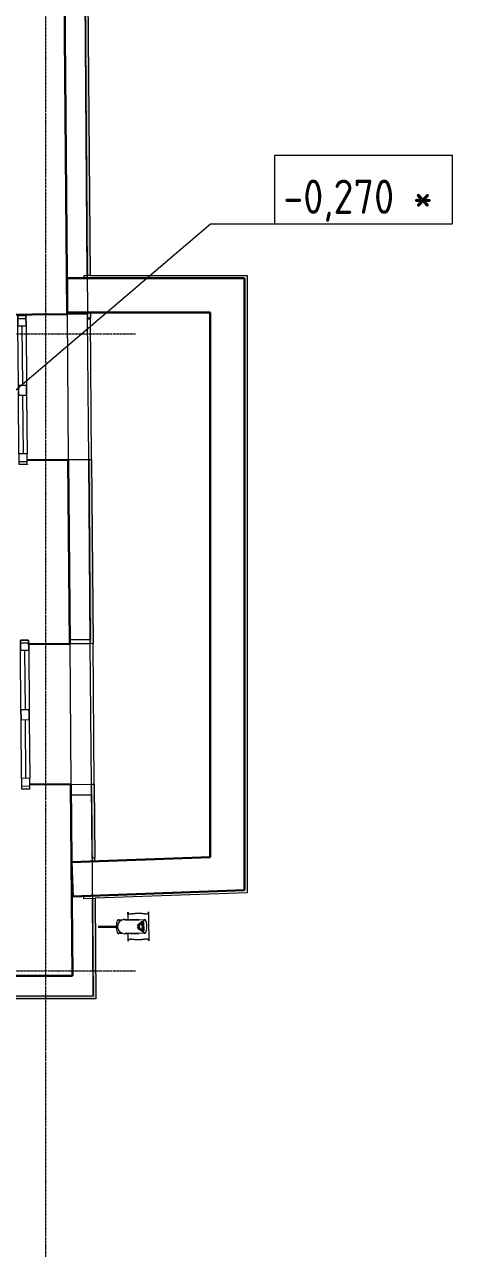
# Model space of a CAD drawing. Header units: millimetres. Extents: x -10295 to 67740, y -1344 to 46499.
# Drawn here: x 55194 to 58320, y 6268 to 15203 of the extents above; entities that cross this region are included whole.
import ezdxf

# ---------------------------------------------------------------- set-up
doc = ezdxf.new("R2010")
doc.units = ezdxf.units.MM
doc.linetypes.add('ADSK_Линия сетки', pattern=[25, 20, -2.5, 0, -2.5])
for name, color, linetype, lineweight in [('_ Окна', 7, 'Continuous', 9), ('Аннотация', 7, 'Continuous', 18), ('Обобщенные модели', 7, 'Continuous', 18), ('Окна', 7, 'Continuous', 9), ('Оси', 7, 'Continuous', 9), ('Отметки', 7, 'Continuous', 9), ('Стены внутренние', 7, 'Continuous', 18), ('Стены наружные', 7, 'Continuous', 18), ('Стены несущие', 7, 'Continuous', 30), ('Стены отделка', 7, 'Continuous', 30), ('Стены штриховка', 7, 'Continuous', 9)]:
    doc.layers.add(name, color=color, linetype=linetype, lineweight=lineweight)
doc.styles.add('GOST Common_2', font='GOST_Common.ttf', dxfattribs={"width": 0.9, "height": 250})

# ---------------------------------------------------------------- blocks, each defined once
blk = doc.blocks.new('Водосток - Тип 1 _карниз больше 490мм_-5167118-План потолков в подвале')
at = {"layer": 'Обобщенные модели'}
for p, q in [((18.8, 335), (24.9, 335)), ((75, 197.4), (75, 306.2)), ((75, 263.6), (75, 306.2)), ((75, 263.6), (75, 306.2)), ((175, 306.2), (175, 202.3)), ((175, 306.2), (175, 263.6)), ((175, 306.2), (175, 263.6)), ((225.1, 335), (231.2, 335)), ((24.9, 185), (18.8, 185)), ((231.2, 185), (225.1, 185)), ((75, 173), (75, 177.5)), ((75, 173.1), (75, 177.5)), ((75, 113.8), (75, 147)), ((75, 113.8), (75, 147)), ((120, -30), (120, 109.1)), ((130, 109.1), (130, -30)), ((175, 177.5), (175, 173)), ((175, 147), (175, 113.8)), ((175, 147), (175, 113.8)), ((120, -30), (130, -30))]:
    blk.add_line(p, q, dxfattribs=at)
at = {"layer": 'Обобщенные модели', "lineweight": 40}
blk.add_line((94.1, 294), (155.9, 294), dxfattribs=at)
at = {"layer": 'Обобщенные модели', "lineweight": 40, "flags": 128}
for points in [[(125, 259.4), (119.5, 260.4), (114, 263.3), (108.6, 268.3), (103.5, 275.1), (98.6, 283.7), (94.1, 294)], [(155.9, 294), (151.4, 283.7), (146.5, 275.1), (141.4, 268.3), (136, 263.3), (130.5, 260.4), (125, 259.4)]]:
    blk.add_lwpolyline(points, dxfattribs=at)
at = {"layer": 'Обобщенные модели', "flags": 128}
for points in [[(75, 160), (75, 160.1), (75, 160.5), (75, 161.1), (75, 161.9), (75, 163), (75, 164.3), (75, 165.8), (75, 167.6), (75, 169.6), (75, 171.8), (75, 174.3), (75, 177), (75, 179.8), (75, 182.9), (75, 186.2), (75, 189.7), (75, 193.4), (75, 197.2), (75, 201.3), (75, 205.5), (75, 209.9), (75, 214.4), (75, 219.1), (75, 224), (75, 229), (75, 234.1), (75, 239.3), (75, 244.6), (75, 250.1), (75, 255.6), (75, 261.3), (75, 263.6)], [(75, 263.6), (75, 258), (75, 252.4), (75, 246.9), (75, 241.5), (75, 236.2), (75, 231.1), (75, 226), (75, 221.1), (75, 216.4), (75, 211.8), (75, 207.3), (75, 203), (75, 198.9), (75, 197.4)], [(75, 197.4), (75, 198.9), (75, 203.6), (75, 208.2), (75, 212.7), (75, 217), (75, 221.1), (75, 225.1), (75, 228.8), (75, 232.4), (75, 235.7), (75, 238.9), (75, 241.9), (75, 244.6), (75, 247.2), (75, 249.5), (75, 251.6), (75, 253.4), (75, 255.1), (75, 256.5), (75, 257.7), (75, 258.6), (75, 259.3), (75, 259.8), (75, 260)], [(175, 263.6), (175, 258), (175, 252.4), (175, 246.9), (175, 241.5), (175, 236.2), (175, 231.1), (175, 226), (175, 221.1), (175, 216.4), (175, 211.8), (175, 207.3), (175, 203), (175, 198.9), (175, 194.9), (175, 191.2), (175, 187.6), (175, 184.3), (175, 181.1), (175, 178.1), (175, 175.4), (175, 172.8), (175, 170.5), (175, 168.4), (175, 166.6), (175, 164.9), (175, 163.5), (175, 162.3), (175, 161.4), (175, 160.7), (175, 160.2), (175, 160), (175, 160)], [(175, 202.3), (175, 205.5), (175, 209.9), (175, 214.4), (175, 219.1), (175, 224), (175, 229), (175, 234.1), (175, 239.3), (175, 244.6), (175, 250.1), (175, 255.6), (175, 261.3), (175, 263.6)], [(175, 259.9), (175, 259.5), (175, 258.9), (175, 258.1), (175, 257), (175, 255.7), (175, 254.2), (175, 252.4), (175, 250.4), (175, 248.2), (175, 245.7), (175, 243), (175, 240.2), (175, 237.1), (175, 233.8), (175, 230.3), (175, 226.6), (175, 222.8), (175, 218.7), (175, 214.5), (175, 210.1), (175, 205.6), (175, 202.3)], [(175, 173), (175, 174.3), (175, 177), (175, 179.8), (175, 182.9)], [(75, 177.5), (75, 175.4), (75, 173)], [(175, 177.5), (175, 175.4), (175, 173)]]:
    blk.add_lwpolyline(points, dxfattribs=at)
at = {"layer": 'Обобщенные модели'}
for start, end in [(165.08551, 270), (270, 15.16238)]:
    blk.add_arc((125, 160), 52, start, end, dxfattribs=at)
for centre, major_axis, start_param, end_param in [((125, 306.2), (50, 0), 1.570796, 4.045591), ((125, 306.2), (50, 0), 2.879793, 2.959966), ((125, 306.2), (50, 0), 2.879793, 2.959966), ((125, 306.2), (50, 0), 2.617994, 2.702726), ((125, 306.2), (50, 0), 2.617994, 2.702726), ((125, 306.2), (50, 0), 2.356194, 2.444006), ((125, 306.2), (50, 0), 2.356194, 2.444006), ((125, 306.2), (50, 0), 2.094395, 2.182041), ((125, 306.2), (50, 0), 2.094395, 2.182041), ((125, 306.2), (-50, 0), 2.237595, 4.712389), ((125, 306.2), (50, 0), 0.959552, 1.047198), ((125, 306.2), (50, 0), 0.959552, 1.047198), ((125, 306.2), (50, 0), 0.697587, 0.785398), ((125, 306.2), (50, 0), 0.697587, 0.785398), ((125, 306.2), (50, 0), 0.438867, 0.523599), ((125, 306.2), (50, 0), 0.438867, 0.523599), ((125, 113.8), (50, 0), 2.395226, 4.614684), ((125, 113.8), (50, 0), 2.395226, 4.614684), ((125, 113.8), (50, 0), 4.815464, 7.029552), ((125, 113.8), (50, 0), 4.815464, 7.029552)]:
    blk.add_ellipse(centre, major_axis=major_axis, ratio=0.309017, start_param=start_param, end_param=end_param, dxfattribs=at)
for points, knots in [([(18.8, 185), (21.1, 185), (25.1, 185.7), (28.9, 188.6), (30.8, 192.1), (31.6, 194.9), (32, 197.4), (32.1, 199.4), (32.2, 201.5), (32.2, 203.8), (32.1, 206.2), (31.9, 208.7), (31.6, 211.4), (31.3, 214.1), (31, 217), (30.6, 219.9), (30.2, 222.9), (29.8, 226), (29.4, 229.2), (29, 232.4), (28.7, 235.7), (28.3, 240.2), (27.8, 245.9), (27.4, 255.3), (27.4, 264.8), (27.8, 274.1), (28.3, 279.8), (28.7, 284.3), (29, 287.6), (29.4, 290.8), (29.8, 294), (30.2, 297.1), (30.6, 300.1), (31, 303.1), (31.3, 305.9), (31.6, 308.6), (31.9, 311.3), (32.1, 313.8), (32.2, 316.2), (32.2, 318.5), (32.1, 320.6), (32, 322.7), (31.6, 325.1), (30.8, 327.9), (28.9, 331.5), (25.1, 334.3), (21.1, 335), (18.8, 335)], [-1, -1, -1, -1, -0.941176, -0.882353, -0.852941, -0.823529, -0.808824, -0.794118, -0.779412, -0.764706, -0.75, -0.735294, -0.720588, -0.705882, -0.691176, -0.676471, -0.661765, -0.647059, -0.632353, -0.617647, -0.602941, -0.588235, -0.558824, -0.529412, -0.470588, -0.441176, -0.411765, -0.397059, -0.382353, -0.367647, -0.352941, -0.338235, -0.323529, -0.308824, -0.294118, -0.279412, -0.264706, -0.25, -0.235294, -0.220588, -0.205882, -0.191176, -0.176471, -0.147059, -0.117647, -0.058824, 0, 0, 0, 0]), ([(18.8, 335), (22.1, 335), (28.9, 335), (39.4, 335), (48.4, 335), (56, 335), (60.8, 335), (64.9, 335), (67.9, 335), (71, 335), (74.3, 335), (77.6, 335), (81, 335), (83.9, 335), (86.4, 335), (88.2, 335), (90.2, 335), (92.8, 335), (96.1, 335), (99.6, 335), (102.5, 335), (104.8, 335), (107.1, 335), (110.3, 335), (116, 335), (121.3, 335), (125, 335)], [-1, -1, -1, -1, -0.875, -0.75, -0.625, -0.5625, -0.5, -0.46875, -0.4375, -0.40625, -0.375, -0.34375, -0.3125, -0.28125, -0.265625, -0.25, -0.234375, -0.21875, -0.1875, -0.15625, -0.140625, -0.125, -0.109375, -0.09375, -0.0625, 0, 0, 0, 0]), ([(125, 335), (128.7, 335), (134, 335), (139.7, 335), (142.9, 335), (145.2, 335), (147.5, 335), (150.4, 335), (153.9, 335), (157.2, 335), (159.8, 335), (161.8, 335), (163.6, 335), (166.1, 335), (169, 335), (172.4, 335), (175.7, 335), (179, 335), (182.1, 335), (185.1, 335), (189.2, 335), (194, 335), (201.6, 335), (210.6, 335), (221.1, 335), (227.9, 335), (231.2, 335)], [-1, -1, -1, -1, -0.9375, -0.90625, -0.890625, -0.875, -0.859375, -0.84375, -0.8125, -0.78125, -0.765625, -0.75, -0.734375, -0.71875, -0.6875, -0.65625, -0.625, -0.59375, -0.5625, -0.53125, -0.5, -0.4375, -0.375, -0.25, -0.125, 0, 0, 0, 0]), ([(231.2, 335), (228.9, 335), (224.9, 334.3), (221.1, 331.4), (219.2, 327.9), (218.4, 325.1), (218, 322.6), (217.9, 320.6), (217.8, 318.5), (217.8, 316.2), (217.9, 313.8), (218.1, 311.3), (218.4, 308.6), (218.7, 305.9), (219, 303), (219.4, 300.1), (219.8, 297.1), (220.2, 294), (220.6, 290.8), (221, 287.6), (221.3, 284.3), (221.7, 279.8), (222.2, 274.1), (222.6, 264.7), (222.6, 255.2), (222.2, 245.9), (221.7, 240.2), (221.3, 235.7), (221, 232.4), (220.6, 229.2), (220.2, 226), (219.8, 222.9), (219.4, 219.9), (219, 216.9), (218.7, 214.1), (218.4, 211.4), (218.1, 208.7), (217.9, 206.2), (217.8, 203.8), (217.8, 201.5), (217.9, 199.4), (218, 197.3), (218.4, 194.9), (219.2, 192.1), (221.1, 188.5), (224.9, 185.7), (228.9, 185), (231.2, 185)], [-1, -1, -1, -1, -0.941176, -0.882353, -0.852941, -0.823529, -0.808824, -0.794118, -0.779412, -0.764706, -0.75, -0.735294, -0.720588, -0.705882, -0.691176, -0.676471, -0.661765, -0.647059, -0.632353, -0.617647, -0.602941, -0.588235, -0.558824, -0.529412, -0.470588, -0.441176, -0.411765, -0.397059, -0.382353, -0.367647, -0.352941, -0.338235, -0.323529, -0.308824, -0.294118, -0.279412, -0.264706, -0.25, -0.235294, -0.220588, -0.205882, -0.191176, -0.176471, -0.147059, -0.117647, -0.058824, 0, 0, 0, 0]), ([(74.3, 185), (73.2, 185), (71, 185), (67.9, 185), (64.9, 185), (60.8, 185), (56, 185), (48.4, 185), (39.4, 185), (28.9, 185), (22.1, 185), (18.8, 185)], [-0.625, -0.625, -0.625, -0.625, -0.59375, -0.5625, -0.53125, -0.5, -0.4375, -0.375, -0.25, -0.125, 0, 0, 0, 0]), ([(231.2, 185), (227.9, 185), (221.1, 185), (210.6, 185), (201.6, 185), (194, 185), (189.2, 185), (185.1, 185), (182.1, 185), (179, 185), (176.8, 185), (175.7, 185)], [-1, -1, -1, -1, -0.875, -0.75, -0.625, -0.5625, -0.5, -0.46875, -0.4375, -0.40625, -0.375, -0.375, -0.375, -0.375])]:
    blk.add_open_spline(points, degree=3, knots=knots, dxfattribs=at)
blk = doc.blocks.new('окна_rehau_двупольное - 1085х1220Н ОК34-3161617-План потолков в подвале')
at = {"layer": '_ Окна', "lineweight": 18}
for p, q in [((-542.5, -105), (-542.5, -45)), ((-542.5, -45), (-466.5, -45)), ((-466.5, -45), (-466.5, -105)), ((-35.5, -105), (-35.5, -45)), ((-35.5, -45), (40.5, -45)), ((40.5, -45), (40.5, -105)), ((466.5, -45), (466.5, -105)), ((542.5, -45), (466.5, -45)), ((542.5, -105), (542.5, -45)), ((-466.5, -105), (-542.5, -105)), ((40.5, -105), (-35.5, -105)), ((466.5, -105), (542.5, -105))]:
    blk.add_line(p, q, dxfattribs=at)
at = {"layer": '_ Окна'}
for p, q in [((-522.5, -105), (-522.5, -45)), ((-466.5, -75), (-35.5, -75)), ((40.5, -75), (466.5, -75)), ((522.5, -105), (522.5, -45))]:
    blk.add_line(p, q, dxfattribs=at)
at = {"layer": 'Окна'}
for p, q in [((-542.5, -45), (-542.5, -105)), ((-466.5, -45), (-542.5, -45)), ((-466.5, -45), (-35.5, -45)), ((40.5, -45), (-35.5, -45)), ((40.5, -45), (466.5, -45)), ((542.5, -45), (466.5, -45)), ((542.5, -105), (542.5, -45)), ((-542.5, -105), (-466.5, -105)), ((-35.5, -105), (-466.5, -105)), ((-35.5, -105), (40.5, -105)), ((466.5, -105), (40.5, -105)), ((466.5, -105), (542.5, -105))]:
    blk.add_line(p, q, dxfattribs=at)
blk = doc.blocks.new('Высотные отметки - Рамка-12095-План потолков в подвале')
at = {"layer": 'Аннотация', "lineweight": 20}
for p, q in [((-6.5, 0), (-6.5, 5)), ((-6.5, 5), (6.5, 5)), ((6.5, 5), (6.5, 0)), ((6.5, 0), (-6.5, 0))]:
    blk.add_line(p, q, dxfattribs=at)

msp = doc.modelspace()

# ---------------------------------------------------------------- hatches: boundary and pattern name
at = {"layer": 'Стены наружные', "true_color": 0x6b6b6b}
h = msp.add_hatch(color=251, dxfattribs=at)
h.paths.add_polyline_path([(55715.624, 8109.429), (55709.811, 8824.513), (55689.816, 8823.798), (55695.623, 8109.429)])
h.paths.add_polyline_path([(55687.432, 9117.061), (55707.432, 9117.224), (55703.038, 9657.694), (55683.039, 9657.531), (55683.308, 9624.441)])
h.paths.add_polyline_path([(55674.702, 10683.039), (55694.702, 10683.202), (55683.778, 12026.971), (55663.779, 12026.809), (55670.839, 11158.241)])
h.paths.add_polyline_path([(55655.395, 13058.159), (55675.394, 13058.322), (55675.043, 13101.586), (55655.043, 13101.424)])
h.paths.add_polyline_path([(55652.845, 13371.787), (55672.846, 13371.787), (55568.119, 26254.75), (55548.12, 26254.587), (55645.903, 14225.842)])
msp.add_hatch(color=251, dxfattribs=at).paths.add_polyline_path([(55715.787, 8089.429), (55715.624, 8109.429), (53795, 8109.429), (53795, 8089.429), (55188.742, 8089.429)])

# ---------------------------------------------------------------- linework, layer by layer
at = {"layer": 'Оси', "linetype": 'ADSK_Линия сетки'}
for p, q in [((55349.565, 3191.655), (55349.565, 44222.998)), ((-9494.727, 12945), (56004.853, 12945)), ((-9494.727, 8295), (56004.853, 8295))]:
    msp.add_line(p, q, dxfattribs=at)
at = {"layer": 'Отметки', "lineweight": 20}
for p, q in [((54497.23, 11997.601), (56553.238, 13746.836)), ((56553.238, 13746.836), (57669.93, 13746.836))]:
    msp.add_line(p, q, dxfattribs=at)
at = {"layer": 'Стены внутренние'}
msp.add_line((55513.771, 12027.86), (55213.781, 12025.422), dxfattribs=at)
at = {"layer": 'Стены наружные'}
for p, q in [((55505.154, 13087.825), (55513.783, 12026.439)), ((55655.395, 13058.159), (55655.447, 13051.775)), ((55663.778, 12027.658), (55655.4, 13058.159)), ((55675.446, 13051.937), (55655.447, 13051.775)), ((55683.778, 12026.971), (55675.394, 13058.322)), ((55524.714, 10681.82), (55533.046, 9656.853)), ((55674.717, 10682.039), (55524.722, 10680.82)), ((55683.046, 9657.531), (55674.709, 10683.039)), ((55703.038, 9657.694), (55694.702, 10683.202)), ((55533.054, 9655.854), (55683.05, 9657.073)), ((55683.034, 9658.073), (55703.034, 9658.235)), ((55683.034, 9658.073), (55683.039, 9657.531)), ((55707.616, 9094.608), (55707.432, 9117.224))]:
    msp.add_line(p, q, dxfattribs=at)
at = {"layer": 'Стены несущие'}
for p, q in [((55257.679, 43528.805), (55505.154, 13087.825)), ((55505.04, 13101.787), (55505.04, 13351.787)), ((55505.04, 13351.787), (56800.536, 13351.787)), ((56800.536, 13351.787), (56800.536, 8883.556)), ((55505.154, 13087.825), (54995.17, 13083.679)), ((56550.536, 13101.787), (55505.04, 13101.787)), ((56550.536, 9124.77), (56550.536, 13101.787)), ((55213.799, 12023.15), (55513.789, 12025.589)), ((55214.043, 11993.151), (55214.051, 11992.151)), ((55513.789, 12025.589), (55524.714, 10681.82)), ((55524.714, 10681.82), (55224.723, 10679.381)), ((55233.056, 9654.415), (55533.046, 9656.853)), ((55533.046, 9656.853), (55544.407, 8259.429)), ((55233.3, 9624.441), (55233.308, 9623.416)), ((55537.666, 9088.526), (56550.536, 9124.77)), ((55546.606, 8838.686), (55537.666, 9088.526)), ((56800.536, 8883.556), (55546.606, 8838.686)), ((55544.407, 8259.429), (49266.233, 8259.429))]:
    msp.add_line(p, q, dxfattribs=at)
at = {"layer": 'Стены отделка', "lineweight": 9}
for p, q in [((55505.154, 13087.825), (55257.684, 43528.805)), ((55652.845, 13371.787), (55548.12, 26254.587)), ((55568.119, 26254.75), (55672.846, 13371.787)), ((55571.163, 23420.051), (55655.149, 13089.045)), ((55630.536, 13351.787), (55630.536, 13371.787)), ((55630.536, 13371.787), (55652.845, 13371.787)), ((55672.846, 13371.787), (56820.536, 13371.787)), ((56820.536, 13371.787), (56820.536, 8864.258)), ((55655.149, 13089.045), (55505.154, 13087.825)), ((55655.043, 13101.424), (55675.043, 13101.586)), ((55655.395, 13058.159), (55655.043, 13101.424)), ((55675.394, 13058.322), (55655.395, 13058.159)), ((55675.043, 13101.586), (55675.394, 13058.322)), ((55513.783, 12026.439), (55663.778, 12027.658)), ((55524.478, 10710.819), (55513.783, 12026.439)), ((55663.778, 12027.658), (55674.473, 10712.038)), ((55663.779, 12026.809), (55683.778, 12026.971)), ((55674.702, 10683.039), (55663.779, 12026.809)), ((55683.778, 12026.971), (55694.702, 10683.202)), ((55674.473, 10712.038), (55524.478, 10710.819)), ((55694.702, 10683.202), (55674.702, 10683.039)), ((55683.039, 9657.531), (55703.038, 9657.694)), ((55687.432, 9117.061), (55683.039, 9657.531)), ((55703.038, 9657.694), (55707.432, 9117.224)), ((55533.676, 9579.434), (55683.671, 9580.654)), ((55544.407, 8259.429), (55533.676, 9579.434)), ((55683.671, 9580.654), (55695.631, 8109.429)), ((55707.432, 9117.224), (55687.432, 9117.061)), ((55626.916, 8841.56), (56800.536, 8883.556)), ((56820.536, 8864.258), (55709.811, 8824.513)), ((56800.536, 8883.556), (56800.536, 8883.556)), ((55627.631, 8821.573), (55626.916, 8841.56)), ((55689.816, 8823.798), (55627.631, 8821.573)), ((55695.623, 8109.429), (55689.816, 8823.798)), ((55709.811, 8824.513), (55715.787, 8089.429)), ((55544.407, 8259.429), (55544.407, 8259.429)), ((55695.631, 8109.429), (53785, 8109.429)), ((55715.787, 8089.429), (53805, 8089.429))]:
    msp.add_line(p, q, dxfattribs=at)
at = {"layer": 'Стены штриховка'}
for p, q in [((55672.846, 13371.787), (55652.845, 13371.787)), ((55689.816, 8823.798), (55709.811, 8824.513))]:
    msp.add_line(p, q, dxfattribs=at)

# ---------------------------------------------------------------- block references
at = {"layer": 'Обобщенные модели', "rotation": 270.4633818725631}
msp.add_blockref('Водосток - Тип 1 _карниз больше 490мм_-5167118-План потолков в подвале', (55764.788, 8741.184), dxfattribs=at)
at = {"layer": 'Окна', "rotation": 270.465783681016}
for p in [(55254.631, 12535.999), (55273.888, 10167.264)]:
    msp.add_blockref('окна_rehau_двупольное - 1085х1220Н ОК34-3161617-План потолков в подвале', p, dxfattribs=at)
at = {"layer": 'Отметки', "lineweight": 20, "extrusion": (0, 0, -1), "xscale": 99.99999999999993, "yscale": 99.99999999999993, "zscale": 99.99999999999993}
msp.add_blockref('Высотные отметки - Рамка-12095-План потолков в подвале', (-57669.93, 13746.836), dxfattribs=at)

# ---------------------------------------------------------------- texts
at = {"layer": 'Отметки', "lineweight": 20, "insert": (57083.623, 14070.984), "char_height": 250, "width": 1306.39347, "attachment_point": 1, "line_spacing_factor": 1.022761, "style": 'GOST Common_2'}
msp.add_mtext('-0,270 *', dxfattribs=at)

doc.saveas('drawing.dxf')
